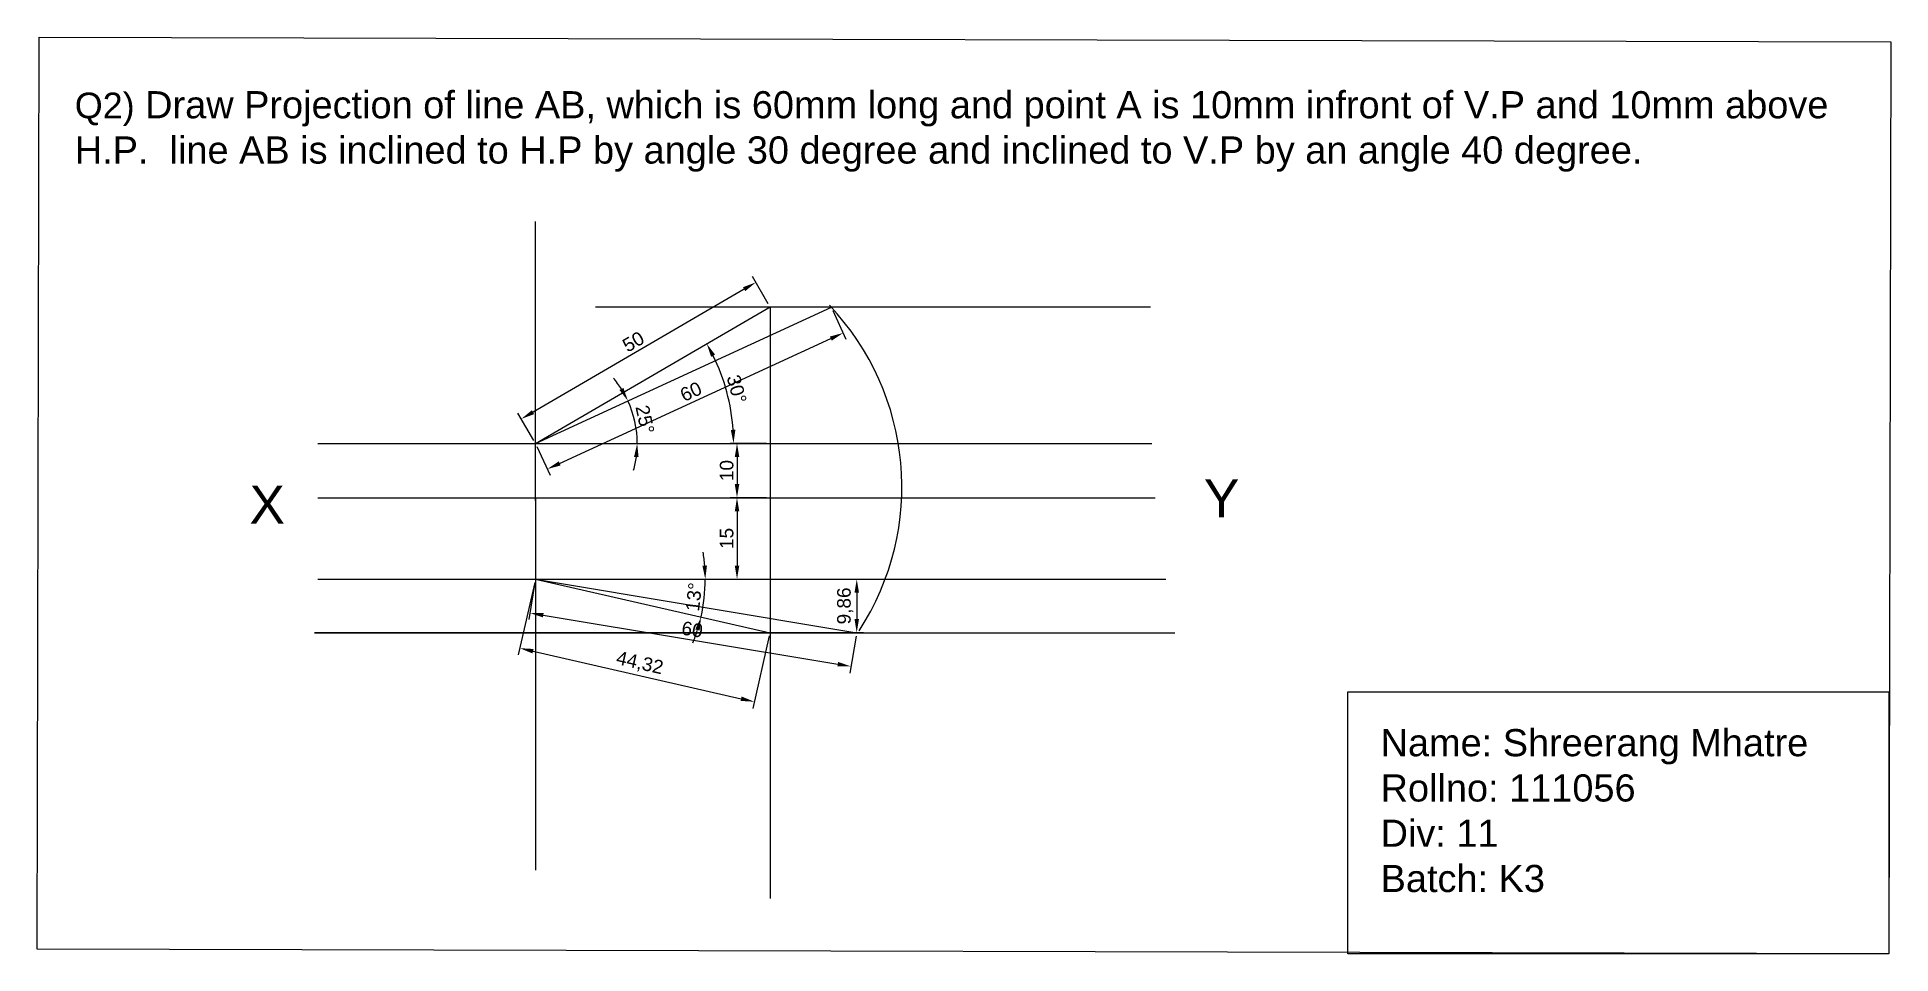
# Model space of a CAD drawing. Header units: millimetres. Extents: x 9 to 350, y 65 to 234.
import ezdxf

# ---------------------------------------------------------------- set-up
doc = ezdxf.new("R2010")
doc.units = ezdxf.units.MM
doc.styles.get("Standard").update_dxf_attribs({"font": 'arial.ttf'})
doc.dimstyles.new('ISO-25', dxfattribs={"dimtxt": 2.5, "dimasz": 2.5, "dimexe": 1.25, "dimexo": 0.625, "dimtad": 1, "dimtxsty": 'Standard', "dimcen": 2.5, "dimadec": 0, "dimazin": 0, "dimtfac": 1, "dimtmove": 0, "dimatfit": 3, "dimfxl": 1, "dimarcsym": 0})

# ---------------------------------------------------------------- blocks, each defined once
blk = doc.blocks.new('*D3')
at = {"color": 0, "lineweight": -2, "transparency": 16777216}
for p, q in [((143.08, 159.08), (136.37, 159.08)), ((137.62, 156.58), (137.62, 151.58)), ((143.08, 149.08), (136.37, 149.08))]:
    blk.add_line(p, q, dxfattribs=at)
at = {"color": 0, "transparency": 16777216}
for points in [[(137.21, 156.58), (138.04, 156.58), (137.62, 159.08)], [(137.21, 151.58), (138.04, 151.58), (137.62, 149.08)]]:
    blk.add_solid(points, dxfattribs=at)
at = {"layer": 'Defpoints', "color": 0, "transparency": 16777216}
for p in [(143.71, 159.08), (137.62, 149.08), (143.71, 149.08)]:
    blk.add_point(p, dxfattribs=at)
at = {"color": 0, "transparency": 16777216, "insert": (135.72, 154.08), "char_height": 2.5, "attachment_point": 5, "rotation": 90}
blk.add_mtext('10', dxfattribs=at)
blk = doc.blocks.new('*D4')
at = {"color": 0, "lineweight": -2, "transparency": 16777216}
for p, q in [((144.33, 134.08), (160.93, 134.08)), ((159.68, 131.58), (159.68, 126.73)), ((144.33, 124.23), (160.93, 124.23))]:
    blk.add_line(p, q, dxfattribs=at)
at = {"color": 0, "transparency": 16777216}
for points in [[(159.27, 131.58), (160.1, 131.58), (159.68, 134.08)], [(159.27, 126.73), (160.1, 126.73), (159.68, 124.23)]]:
    blk.add_solid(points, dxfattribs=at)
at = {"layer": 'Defpoints', "color": 0, "transparency": 16777216}
for p in [(143.71, 134.08), (143.71, 124.23), (159.68, 124.23)]:
    blk.add_point(p, dxfattribs=at)
at = {"color": 0, "transparency": 16777216, "insert": (157.55, 129.15), "char_height": 2.5, "attachment_point": 5, "rotation": 90}
blk.add_mtext('9,86', dxfattribs=at)
blk = doc.blocks.new('*D5')
at = {"color": 0, "lineweight": -2, "transparency": 16777216}
for p, q in [((137, 149.08), (138.87, 149.08)), ((137.62, 146.58), (137.62, 136.58)), ((137, 134.08), (138.87, 134.08))]:
    blk.add_line(p, q, dxfattribs=at)
at = {"color": 0, "transparency": 16777216}
for points in [[(137.21, 146.58), (138.04, 146.58), (137.62, 149.08)], [(137.21, 136.58), (138.04, 136.58), (137.62, 134.08)]]:
    blk.add_solid(points, dxfattribs=at)
at = {"layer": 'Defpoints', "color": 0, "transparency": 16777216}
for p in [(136.37, 149.08), (136.37, 134.08), (137.62, 134.08)]:
    blk.add_point(p, dxfattribs=at)
at = {"color": 0, "transparency": 16777216, "insert": (135.72, 141.58), "char_height": 2.5, "attachment_point": 5, "rotation": 90}
blk.add_mtext('15', dxfattribs=at)
blk = doc.blocks.new('*D7')
at = {"color": 0, "lineweight": -2, "transparency": 16777216}
for p, q in [((143.39, 184.77), (140.46, 189.82)), ((138.93, 187.48), (100.03, 164.84)), ((100.18, 159.62), (97.25, 164.67))]:
    blk.add_line(p, q, dxfattribs=at)
at = {"color": 0, "transparency": 16777216}
for points in [[(138.72, 187.84), (139.14, 187.12), (141.09, 188.74)], [(99.83, 165.2), (100.24, 164.48), (97.87, 163.59)]]:
    blk.add_solid(points, dxfattribs=at)
at = {"layer": 'Defpoints', "color": 0, "transparency": 16777216}
for p in [(143.71, 184.23), (97.87, 163.59), (100.5, 159.08)]:
    blk.add_point(p, dxfattribs=at)
at = {"color": 0, "transparency": 16777216, "insert": (118.52, 177.81), "char_height": 2.5, "attachment_point": 5, "rotation": 30.2029}
blk.add_mtext('50', dxfattribs=at)
blk = doc.blocks.new('*D8')
at = {"color": 0, "lineweight": -2, "transparency": 16777216}
for p, q in [((100.36, 133.47), (97.32, 120.15)), ((143.57, 123.62), (140.53, 110.29)), ((100.03, 120.81), (138.37, 112.07))]:
    blk.add_line(p, q, dxfattribs=at)
at = {"color": 0, "transparency": 16777216}
for points in [[(100.13, 121.22), (99.94, 120.4), (97.6, 121.37)], [(138.46, 112.47), (138.28, 111.66), (140.81, 111.51)]]:
    blk.add_solid(points, dxfattribs=at)
at = {"layer": 'Defpoints', "color": 0, "transparency": 16777216}
for p in [(100.5, 134.08), (143.71, 124.23), (140.81, 111.51)]:
    blk.add_point(p, dxfattribs=at)
at = {"color": 0, "transparency": 16777216, "insert": (119.68, 118.51), "char_height": 2.5, "attachment_point": 5, "rotation": 347.1521}
blk.add_mtext('44,32', dxfattribs=at)
blk = doc.blocks.new('*D9')
at = {"color": 0, "lineweight": -2, "transparency": 16777216}
for p, q in [((100.39, 133.46), (99.26, 126.63)), ((101.93, 127.45), (156.18, 118.42)), ((159.58, 123.61), (158.44, 116.77))]:
    blk.add_line(p, q, dxfattribs=at)
at = {"color": 0, "transparency": 16777216}
for points in [[(102, 127.86), (101.86, 127.04), (99.46, 127.86)], [(156.25, 118.83), (156.11, 118.01), (158.65, 118.01)]]:
    blk.add_solid(points, dxfattribs=at)
at = {"layer": 'Defpoints', "color": 0, "transparency": 16777216}
for p in [(100.5, 134.08), (159.68, 124.23), (158.65, 118.01)]:
    blk.add_point(p, dxfattribs=at)
at = {"color": 0, "transparency": 16777216, "insert": (129.37, 124.81), "char_height": 2.5, "attachment_point": 5, "rotation": 350.5457}
blk.add_mtext('60', dxfattribs=at)
blk = doc.blocks.new('*D10')
at = {"color": 0, "lineweight": -2, "transparency": 16777216}
for p, q in [((155.27, 183.58), (157.7, 178.29)), ((104.94, 155.4), (154.91, 178.38)), ((100.76, 158.51), (103.19, 153.22))]:
    blk.add_line(p, q, dxfattribs=at)
at = {"color": 0, "transparency": 16777216}
for points in [[(154.74, 178.76), (155.08, 178), (157.18, 179.42)], [(104.77, 155.78), (105.12, 155.02), (102.67, 154.36)]]:
    blk.add_solid(points, dxfattribs=at)
at = {"layer": 'Defpoints', "color": 0, "transparency": 16777216}
for p in [(155.01, 184.15), (157.18, 179.42), (100.5, 159.08)]:
    blk.add_point(p, dxfattribs=at)
at = {"color": 0, "transparency": 16777216, "insert": (129.13, 168.62), "char_height": 2.5, "attachment_point": 5, "rotation": 24.6969}
blk.add_mtext('60', dxfattribs=at)
blk = doc.blocks.new('*D11')
at = {"color": 0, "lineweight": -2, "transparency": 16777216}
for start, end in [(32.3476, 39.9983), (360, 24.6969), (344.6986, 352.3493)]:
    blk.add_arc((100.5, 159.08), 18.74, start, end, dxfattribs=at)
at = {"color": 0, "transparency": 16777216}
for points in [[(116.69, 169.31), (115.96, 168.91), (117.52, 166.91)], [(118.65, 156.61), (119.48, 156.56), (119.23, 159.08)]]:
    blk.add_solid(points, dxfattribs=at)
at = {"layer": 'Defpoints', "color": 0, "transparency": 16777216}
for p in [(155.01, 184.15), (119.04, 161.76), (60.35, 159.08), (100.5, 159.08), (214.09, 159.08)]:
    blk.add_point(p, dxfattribs=at)
at = {"color": 0, "transparency": 16777216, "insert": (120.66, 163.49), "char_height": 2.5, "attachment_point": 5, "rotation": 282.3484}
blk.add_mtext('25°', dxfattribs=at)
blk = doc.blocks.new('*D12')
at = {"color": 0, "lineweight": -2, "transparency": 16777216}
blk.add_arc((100.5, 159.08), 36.49, 3.9264, 26.2764, dxfattribs=at)
at = {"color": 0, "transparency": 16777216}
for points in [[(132.85, 175.04), (133.58, 175.43), (132.03, 177.44)], [(137.32, 161.59), (136.48, 161.57), (136.98, 159.08)]]:
    blk.add_solid(points, dxfattribs=at)
at = {"layer": 'Defpoints', "color": 0, "transparency": 16777216}
for p in [(143.71, 184.23), (136.42, 165.46), (60.35, 159.08), (100.5, 159.08), (214.09, 159.08)]:
    blk.add_point(p, dxfattribs=at)
at = {"color": 0, "transparency": 16777216, "insert": (137.56, 169.08), "char_height": 2.5, "attachment_point": 5, "rotation": 285.1014}
blk.add_mtext('30°', dxfattribs=at)
blk = doc.blocks.new('*D13')
at = {"color": 0, "lineweight": -2, "transparency": 16777216}
for start, end in [(4.5816, 9.1632), (347.1521, 0), (337.9889, 342.5705)]:
    blk.add_arc((100.5, 134.08), 31.27, start, end, dxfattribs=at)
at = {"color": 0, "transparency": 16777216}
for points in [[(132.09, 136.6), (131.25, 136.56), (131.77, 134.08)], [(129.93, 124.82), (130.74, 124.61), (130.99, 127.13)]]:
    blk.add_solid(points, dxfattribs=at)
at = {"layer": 'Defpoints', "color": 0, "transparency": 16777216}
for p in [(60.35, 134.08), (100.5, 134.08), (216.62, 134.08), (131.42, 129.42), (143.71, 124.23)]:
    blk.add_point(p, dxfattribs=at)
at = {"color": 0, "transparency": 16777216, "insert": (129.68, 130.8), "char_height": 2.5, "attachment_point": 5, "rotation": 83.5761}
blk.add_mtext('13°', dxfattribs=at)

msp = doc.modelspace()

# ---------------------------------------------------------------- linework, layer by layer
for p, q in [((100.497, 148.5), (100.497, 199.956)), ((60.352, 159.081), (214.088, 159.081)), ((100.497, 149.081), (100.497, 80.505)), ((60.352, 134.081), (216.62, 134.081)), ((159.682, 124.226), (59.76, 124.226))]:
    msp.add_line(p, q)
at = {"color": 3}
msp.add_line((100.497, 159.081), (143.709, 184.234), dxfattribs=at)
at = {"color": 40, "true_color": 0xf8d731}
for p, q in [((100.497, 159.081), (155.009, 184.15)), ((60.352, 149.081), (214.65, 149.081)), ((100.497, 149.081), (160.497, 149.081)), ((100.497, 134.081), (159.682, 124.226))]:
    msp.add_line(p, q, dxfattribs=at)
at = {"color": 1}
for p, q in [((111.551, 184.234), (213.806, 184.234)), ((143.709, 184.234), (143.709, 75.271)), ((59.76, 124.226), (218.308, 124.226))]:
    msp.add_line(p, q, dxfattribs=at)
at = {"color": 4}
msp.add_line((100.497, 134.081), (143.709, 124.226), dxfattribs=at)
at = {"color": 7}
for points in [[(9.038, 233.907), (350.251, 233.062), (349.858, 65.069), (8.645, 65.914)], [(250.177, 113.36), (349.858, 113.36), (349.858, 65.069), (250.177, 65.069)]]:
    msp.add_lwpolyline(points, close=True, dxfattribs=at)
msp.add_arc((119.481, 151.086), 48.517, 326.90575, 43.55979)

# ---------------------------------------------------------------- texts
at = {"color": 40, "true_color": 0xf8d731, "insert": (15.598, 223.95), "char_height": 4.7341, "attachment_point": 1}
msp.add_mtext_dynamic_manual_height_columns('{\\C7;Q2)\\H1.05617x; Draw Projection of line AB, which is 60mm long and point A is 10mm infront of V.P and 10mm above \\PH.P.  line AB is inclined to H.P by angle 30 degree and inclined to V.P by an angle 40 degree.}', width=323.21325, gutter_width=12.5, heights=[21.959], dxfattribs=at)
at = {"char_height": 7, "attachment_point": 1}
for s, width, insert in [('X', 17.45505, (47.791, 151.318)), ('Y', 12.21854, (223.655, 152.443))]:
    msp.add_mtext_dynamic_manual_height_columns(s, width=width, gutter_width=12.5, heights=[0], dxfattribs=dict(at, insert=insert))
at = {"color": 4, "insert": (256.214, 106.466), "char_height": 5, "attachment_point": 1}
msp.add_mtext_dynamic_manual_height_columns('Name: Shreerang Mhatre\\PRollno: 111056\\PDiv: 11\\PBatch: K3', width=91.42543, gutter_width=12.5, heights=[0], dxfattribs=at)

# ---------------------------------------------------------------- dimensions: what is measured, and where the dimension line sits
for p1, p2, distance, picture, middle in [((143.709, 184.234), (100.497, 159.081), -5.213, '*D7', (118.524, 177.807)), ((100.497, 159.081), (155.009, 184.15), -5.202, '*D10', (129.132, 168.617)), ((100.497, 134.081), (143.709, 124.226), -13.041, '*D8', (119.676, 118.513)), ((100.497, 134.081), (159.682, 124.226), -6.305, '*D9', (129.366, 124.809))]:
    dim = msp.add_aligned_dim(p1=p1, p2=p2, distance=distance, dimstyle='ISO-25')
    dim.commit()
    dim.dimension.update_dxf_attribs({"geometry": picture, "text_midpoint": middle})
at = {"color": 40, "true_color": 0xf8d731}
for base, line1, line2, picture, middle in [((136.423, 165.46), ((60.352, 159.081), (214.088, 159.081)), ((100.497, 159.081), (143.709, 184.234)), '*D12', (137.561, 169.083)), ((119.04, 161.764), ((60.352, 159.081), (214.088, 159.081)), ((100.497, 159.081), (155.009, 184.15)), '*D11', (120.657, 163.495)), ((131.42, 129.424), ((60.352, 134.081), (216.62, 134.081)), ((100.497, 134.081), (143.709, 124.226)), '*D13', (129.682, 130.795))]:
    dim = msp.add_angular_dim_2l(base=base, line1=line1, line2=line2, dimstyle='ISO-25', dxfattribs=at)
    dim.commit()
    dim.dimension.update_dxf_attribs({"geometry": picture, "text_midpoint": middle})
for base, p1, p2, picture, middle in [((137.624, 149.081), (143.709, 159.081), (143.709, 149.081), '*D3', (135.723, 154.081)), ((137.624, 134.081), (136.374, 149.081), (136.374, 134.081), '*D5', (135.723, 141.581)), ((159.6818, 124.2255), (143.7092, 134.0811), (143.7092, 124.2255), '*D4', (157.5544, 129.1533))]:
    dim = msp.add_linear_dim(base=base, p1=p1, p2=p2, angle=90, dimstyle='ISO-25')
    dim.commit()
    dim.dimension.update_dxf_attribs({"geometry": picture, "text_midpoint": middle})

doc.saveas('drawing.dxf')
